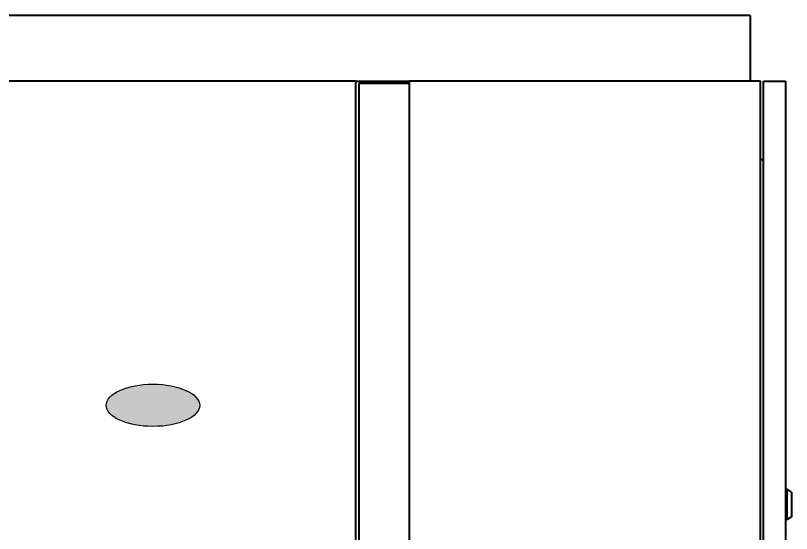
# Model space of a CAD drawing. Header units: millimetres. Extents: x 4969 to 37601, y -771 to 6478.
# Drawn here: x 21758 to 22528, y 3268 to 3782 of the extents above; entities that cross this region are included whole.
import ezdxf

# ---------------------------------------------------------------- set-up
doc = ezdxf.new("R2010")
doc.units = ezdxf.units.MM
doc.header["$LTSCALE"] = 7
doc.header["$MEASUREMENT"] = 0
doc.layers.get('0').update_dxf_attribs({"linetype": 'CONTINUOUS'})
doc.layers.add('가시적인 것(ISO)', color=3, linetype='CONTINUOUS', lineweight=40)

msp = doc.modelspace()

# ---------------------------------------------------------------- hatches: boundary and pattern name
h = msp.add_hatch(color=250)
h.dxf.hatch_style = 1
edge = h.paths.add_edge_path()
edge.add_ellipse((21894.399, 3394.992), major_axis=(46.415, 0), ratio=0.451275, start_angle=0, end_angle=360)

# ---------------------------------------------------------------- linework, layer by layer
at = {"color": 250}
msp.add_ellipse((21894.399, 3394.992, 0), major_axis=(46.415, 0), ratio=0.451275, start_param=-1.5707963, end_param=4.712389, dxfattribs=at)
at = {"layer": '가시적인 것(ISO)'}
for p, q in [((22487.345, 3781.667, 0), (21307.345, 3781.667, 0)), ((22487.345, 3781.667, 0), (22487.345, 3716.667, 0)), ((22095.845, 3716.667, 0), (21297.345, 3716.667, 0)), ((22095.845, 3716.667, 0), (22148.845, 3716.667, 0)), ((22095.845, 1766.667, 0), (22095.845, 3716.667, 0)), ((22098.845, 3714.367, 0), (22098.845, 1768.967, 0)), ((22148.845, 3714.367, 0), (22098.845, 3714.367, 0)), ((22148.845, 3716.667, 0), (22148.845, 1766.667, 0)), ((22497.345, 3716.667, 0), (22148.845, 3716.667, 0)), ((22497.345, 1766.667, 0), (22497.345, 3716.667, 0)), ((22500.345, 2649.167, 0), (22500.345, 3716.667, 0)), ((22500.345, 3716.667, 0), (22522.345, 3716.667, 0)), ((22522.345, 3716.667, 0), (22522.345, 2649.167, 0)), ((22497.345, 3638.967, 0), (22500.345, 3638.967, 0)), ((22522.345, 3311.667, 0), (22523.845, 3311.667, 0)), ((22523.845, 3281.667, 0), (22523.845, 3311.667, 0)), ((22528.245, 3308.917, 0), (22523.845, 3311.667, 0)), ((22528.245, 3308.917, 0), (22528.245, 3284.417, 0)), ((22522.345, 3281.667, 0), (22523.845, 3281.667, 0)), ((22528.245, 3284.417, 0), (22523.845, 3281.667, 0))]:
    msp.add_line(p, q, dxfattribs=at)

doc.saveas('drawing.dxf')
